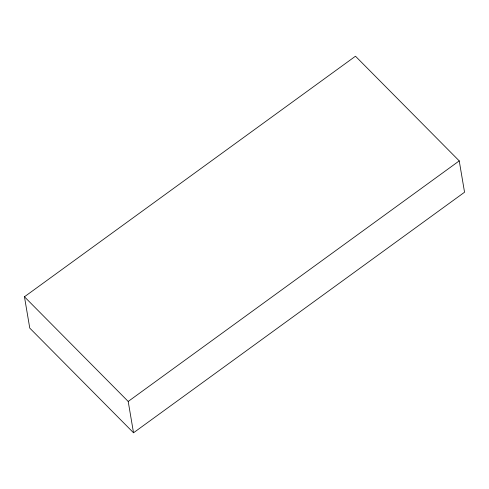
<?xml version="1.0" encoding="UTF-8"?>
<svg xmlns="http://www.w3.org/2000/svg" width="489" height="489" viewBox="0 0 489 489"><rect width="100%" height="100%" fill="white"/><g stroke="black" fill="none" stroke-linecap="round" stroke-linejoin="round"><path stroke-width="0.73" d="M24.45 296.78L355.479 56.217L459.232 160.887L464.55 192.22L133.521 432.783L29.768 328.113L24.45 296.78L128.204 401.451L133.521 432.783M128.204 401.451L459.232 160.887"/></g></svg>
